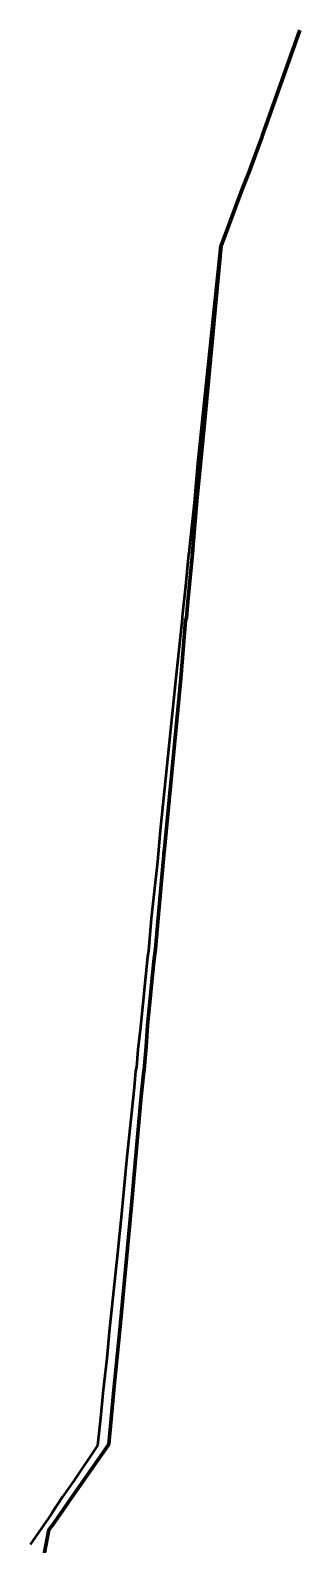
# Model space of a CAD drawing. Header units: metres. Extents: x 599858 to 604937, y 1147506 to 1148114.
# Drawn here: x 601620.79 to 601624.62, y 1147994.69 to 1148016.19 of the extents above; entities that cross this region are included whole.
import ezdxf

# ---------------------------------------------------------------- set-up
doc = ezdxf.new("R2010")
doc.units = ezdxf.units.M
doc.header["$MEASUREMENT"] = 0
doc.linetypes.add('DGN Style 3', pattern=[73.938826, 52.813447, -21.125379])
doc.layers.add('TF_-_R_TOM_2', color=190, linetype='DGN Style 3', lineweight=53)
doc.layers.add('TF_E_---_Kabl-dd_2', color=13, linetype='Continuous', lineweight=70)

msp = doc.modelspace()

# ---------------------------------------------------------------- linework, layer by layer
at = {"layer": 'TF_-_R_TOM_2', "flags": 128}
for points in [[(601624.03, 1148014.54), (601624, 1148014.46), (601623.89, 1148014.17), (601623.79, 1148013.92), (601623.7, 1148013.68), (601623.51, 1148013.17), (601623.488349, 1148013.12898)], [(601623.49, 1148013.13), (601623.25, 1148010.81), (601623.17, 1148010.04), (601623.12, 1148009.48), (601623.05, 1148008.82), (601623.05, 1148008.79), (601623.04, 1148008.75), (601623, 1148008.3), (601622.96, 1148007.96), (601622.95, 1148007.86), (601622.95, 1148007.84), (601622.86, 1148007), (601622.64, 1148004.83), (601622.61, 1148004.5), (601622.6, 1148004.39), (601622.51, 1148003.58), (601622.47, 1148003.12), (601622.46, 1148003.04), (601622.36, 1148002.04), (601622.32, 1148001.72), (601622.3, 1148001.47), (601622.29, 1148001.42), (601622.27, 1148001.18), (601622.16, 1148000.15), (601622.09, 1147999.39), (601622.03, 1147998.83), (601621.92, 1147997.76), (601621.88, 1147997.34), (601621.83, 1147996.89), (601621.79, 1147996.49), (601621.749157, 1147996.098918)], [(601621.75, 1147996.1), (601621.41, 1147995.6), (601621.25, 1147995.37), (601621.1, 1147995.14), (601621.05, 1147995.07), (601620.9, 1147994.85), (601620.793293, 1147994.693391)]]:
    msp.add_lwpolyline(points, dxfattribs=at)
at = {"layer": 'TF_E_---_Kabl-dd_2', "flags": 128}
msp.add_lwpolyline([(601620.97, 1147994.46), (601621.055601, 1147994.900609), (601621.11, 1147994.97), (601621.15, 1147995.03), (601621.21, 1147995.11), (601621.27, 1147995.2), (601621.33, 1147995.29), (601621.86, 1147996.05), (601621.908377, 1147996.116864), (601621.98, 1147996.89), (601622.02, 1147997.27), (601622.07, 1147997.79), (601622.16, 1147998.75), (601622.23, 1147999.51), (601622.29, 1148000.16), (601622.37, 1148001.06), (601622.4, 1148001.37), (601622.41, 1148001.44), (601622.44, 1148001.76), (601622.46, 1148002.06), (601622.55, 1148002.97), (601622.57, 1148003.15), (601622.61, 1148003.59), (601622.69, 1148004.48), (601622.69, 1148004.5), (601622.7, 1148004.57), (601622.93, 1148006.99), (601623, 1148007.81), (601623.01, 1148007.85), (601623.03, 1148008.08), (601623.1, 1148008.81), (601623.1, 1148008.83), (601623.16, 1148009.51), (601623.21, 1148010.03), (601623.28, 1148010.76), (601623.50439, 1148013.134102), (601623.52, 1148013.17), (601623.71, 1148013.68), (601623.8, 1148013.92), (601623.9, 1148014.18), (601624.01, 1148014.48), (601624.082416, 1148014.66647), (601624.09, 1148014.7), (601624.62, 1148016.19)], dxfattribs=at)

doc.saveas('drawing.dxf')
